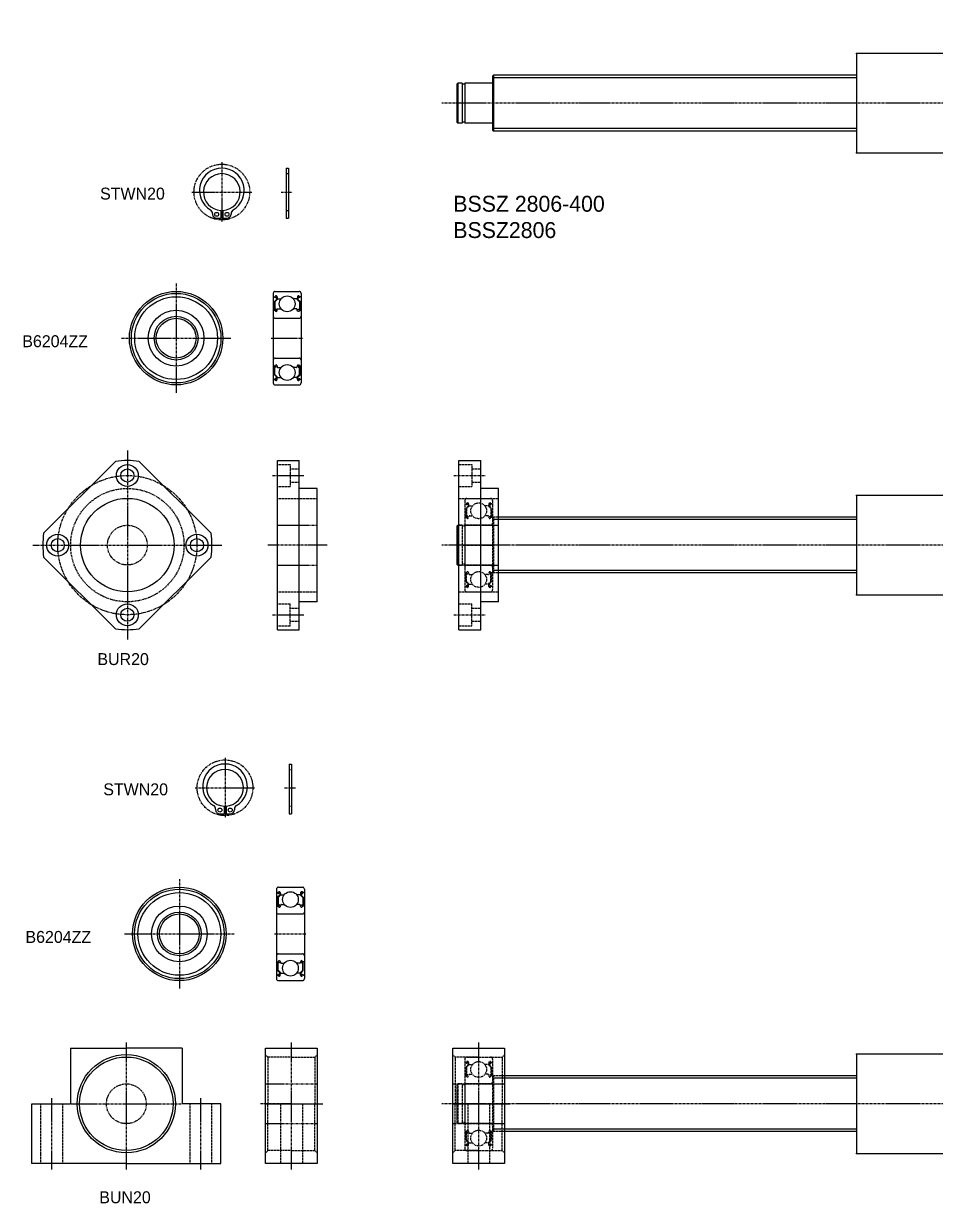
# Model space of a CAD drawing. Extents: x -198 to 719, y -556 to 40.
# Drawn here: x -198 to 261, y -556 to 37 of the extents above; entities that cross this region are included whole.
import ezdxf

# ---------------------------------------------------------------- set-up
doc = ezdxf.new("R2010")
doc.units = 0
for name, pattern in [('CENTER', [2, 1.25, -0.25, 0.25, -0.25]), ('DASHED', [0.75, 0.5, -0.25]), ('PHANTOM', [2.5, 1.25, -0.25, 0.25, -0.25, 0.25, -0.25])]:
    doc.linetypes.add(name, pattern=pattern)
doc.layers.get('0').update_dxf_attribs({"linetype": 'CONTINUOUS'})
doc.layers.add('CENTER', color=1, linetype='CENTER')

# ---------------------------------------------------------------- blocks, each defined once
blk = doc.blocks.new('BUN20')
at = {"color": 7, "linetype": 'CONTINUOUS'}
for p, q in [((0, 28), (26, 28)), ((0, -30), (0, 28)), ((26, 28), (26, -30)), ((0, 0), (26, 0)), ((26, -30), (0, -30))]:
    blk.add_line(p, q, dxfattribs=at)
at = {"color": 3, "linetype": 'DASHED'}
for p, q in [((0, 24.675), (1.175, 23.5)), ((26, 24.675), (24.825, 23.5)), ((13, 23.5), (1.175, 23.5)), ((1.175, 23.5), (1.175, 0)), ((13, 23.5), (24.825, 23.5)), ((24.825, 23.5), (24.825, 0)), ((1.175, -23.5), (1.175, 0)), ((7.5, 0), (7.5, -30)), ((18.5, 0), (18.5, -30)), ((24.825, -23.5), (24.825, 0)), ((0, -24.675), (1.175, -23.5)), ((13, -23.5), (1.175, -23.5)), ((13, -23.5), (24.825, -23.5)), ((26, -24.675), (24.825, -23.5))]:
    blk.add_line(p, q, dxfattribs=at)
at = {"color": 3, "linetype": 'PHANTOM'}
for p, q in [((0, 10), (26, 10)), ((0, -10), (26, -10))]:
    blk.add_line(p, q, dxfattribs=at)
at = {"layer": 'CENTER', "color": 1, "linetype": 'CENTER'}
for p, q in [((13, -33), (13, 31)), ((13, 0), (-3, 0)), ((13, 0), (29, 0))]:
    blk.add_line(p, q, dxfattribs=at)
blk = doc.blocks.new('BUR20')
at = {"color": 7, "linetype": 'CONTINUOUS'}
for p, q in [((0, -42.5), (0, 42.5)), ((0, 42.5), (11, 42.5)), ((11, -42.5), (11, 42.5)), ((20, 28.5), (11, 28.5)), ((20, -28.5), (20, 28.5)), ((20, -28.5), (11, -28.5)), ((0, -42.5), (11, -42.5))]:
    blk.add_line(p, q, dxfattribs=at)
at = {"color": 3, "linetype": 'DASHED'}
for p, q in [((0, 40.5), (6.5, 40.5)), ((6.5, 40.5), (6.5, 29.5)), ((6.5, 38.3), (11, 38.3)), ((6.5, 31.7), (11, 31.7)), ((0, 29.5), (6.5, 29.5)), ((0, 23.5), (20, 23.5)), ((0, -23.5), (20, -23.5)), ((0, -29.5), (6.5, -29.5)), ((6.5, -40.5), (6.5, -29.5)), ((6.5, -31.7), (11, -31.7)), ((0, -40.5), (6.5, -40.5)), ((6.5, -38.3), (11, -38.3))]:
    blk.add_line(p, q, dxfattribs=at)
at = {"color": 3, "linetype": 'PHANTOM'}
for p, q in [((0, 10), (20, 10)), ((0, -10), (20, -10))]:
    blk.add_line(p, q, dxfattribs=at)
at = {"layer": 'CENTER', "color": 1, "linetype": 'CENTER'}
for p, q in [((-2.5, 35), (13.5, 35)), ((25, 0), (-5, 0)), ((-2.5, -35), (13.5, -35))]:
    blk.add_line(p, q, dxfattribs=at)
blk = doc.blocks.new('BSSZ2806')
at = {"color": 7, "linetype": 'CONTINUOUS'}
for p, q in [((0, 40), (-12, 40)), ((-12, 40), (-12, -40)), ((0, -40), (0, 40)), ((0, 31.22), (-12, 31.22)), ((-65, 25), (-65, -25)), ((-12, 25), (-65, 25)), ((-247.9, 13.5), (-247.4, 14)), ((-247.9, 13.5), (-247.9, -13.5)), ((-65, 14), (-247.4, 14)), ((-247.4, 14), (-247.4, -14)), ((0, 14), (34.1, 14)), ((34.1, 14), (34.1, -14)), ((34.1, 13.5), (34.1, -13.5)), ((-265.4, 10), (-265.9, 9.5)), ((-265.9, 9.5), (-265.9, -9.5)), ((-265.9, 7), (-265.9, -7)), ((-265.4, 10), (-265.4, -10)), ((-263.25, 10), (-265.4, 10)), ((-263.25, 10), (-263.25, -10)), ((-261.9, 9.5), (-263.25, 9.5)), ((-261.9, 10), (-261.9, -10)), ((-248.2, 10), (-261.9, 10)), ((106.6, 10), (34.4, 10)), ((105.6, 10), (80.26, 10)), ((91.1, 10), (91.1, -10)), ((106.6, 10), (106.6, -10)), ((107.1, 9.5), (106.6, 10)), ((107.1, 9.5), (107.1, -9.5)), ((133.6, 7.5), (107.1, 7.5)), ((133.6, 7.5), (133.6, -7.5)), ((134.1, 7), (133.6, 7.5)), ((134.1, 7), (134.1, -7)), ((-265.9, -9.5), (-265.4, -10)), ((-263.25, -10), (-265.4, -10)), ((-261.9, -9.5), (-263.25, -9.5)), ((-248.2, -10), (-261.9, -10)), ((106.6, -10), (34.4, -10)), ((105.6, -10), (80.26, -10)), ((107.1, -9.5), (106.6, -10)), ((133.6, -7.5), (107.1, -7.5)), ((134.1, -7), (133.6, -7.5)), ((-247.9, -13.5), (-247.4, -14)), ((-65, -14), (-247.4, -14)), ((0, -14), (34.1, -14)), ((-65, -25), (-12, -25)), ((-12, -31.22), (0, -31.22)), ((-12, -40), (0, -40))]:
    blk.add_line(p, q, dxfattribs=at)
at = {"color": 3, "linetype": 'DASHED'}
for p, q in [((-12, 31.45), (0, 31.45)), ((-12, 24.85), (0, 24.85)), ((-8.5, -39.62), (-8.5, -16.06)), ((-3.5, -16.06), (-3.5, -39.62)), ((-9, -34), (-8.5, -33)), ((-9, -39.87), (-9, -34)), ((-3, -34), (-9, -34)), ((-8.5, -33), (-3.5, -33)), ((-3.5, -33), (-3, -34)), ((-3, -34), (-3, -39.89)), ((-8.5, -39.62), (-8.86, -39.9)), ((-3.5, -39.62), (-8.5, -39.62)), ((-3.14, -39.9), (-3.5, -39.62))]:
    blk.add_line(p, q, dxfattribs=at)
at = {"color": 3, "linetype": 'CONTINUOUS'}
for p, q in [((-65, 12.8), (-247.9, 12.8)), ((0, 12.8), (34.1, 12.8)), ((91.1, 9.5), (90.23, 10)), ((107.1, 9.5), (91.1, 9.5)), ((91.1, -9.5), (90.23, -10)), ((107.1, -9.5), (91.1, -9.5)), ((-65, -12.8), (-247.9, -12.8)), ((0, -12.8), (34.1, -12.8))]:
    blk.add_line(p, q, dxfattribs=at)
at = {"color": 3, "linetype": 'PHANTOM'}
for p, q in [((54.1, 12.5), (34.1, 12.5)), ((54.1, 12.5), (54.1, -12.5)), ((54.1, -12.5), (34.1, -12.5))]:
    blk.add_line(p, q, dxfattribs=at)
at = {"color": 7, "linetype": 'CONTINUOUS'}
for centre, start, end in [((-248.2, 10.3), 270, 0), ((34.4, 10.3), 180, 270), ((-248.2, -10.3), 0, 90), ((34.4, -10.3), 90, 180)]:
    blk.add_arc(centre, 0.3, start, end, dxfattribs=at)
at = {"color": 0, "linetype": 'BYBLOCK'}
for p in [(-65, 25), (-65, -25)]:
    blk.add_point(p, dxfattribs=at)
at = {"layer": 'CENTER', "color": 1, "linetype": 'CENTER'}
for p, q in [((3, 28.15), (-15, 28.15)), ((137.1, 0), (-273.4, 0)), ((-6, -43), (-6, -10.77))]:
    blk.add_line(p, q, dxfattribs=at)
blk = doc.blocks.new('B6204ZZ')
at = {"color": 3, "linetype": 'DASHED'}
for p, q in [((0, 22.5), (0, -22.5)), ((0.2, 20.8), (0.78, 20.8)), ((1.63, 19.5), (0.53, 18.4)), ((0.53, 18.4), (0.53, 14.6)), ((0.78, 20.8), (1, 21.06)), ((1.05, 20.18), (0.82, 20.38)), ((1.93, 19.38), (0.83, 18.28)), ((0.83, 18.28), (0.83, 14.6)), ((1, 23.5), (13, 23.5)), ((1.01, 20.61), (1.23, 20.86)), ((1.24, 20.41), (1.01, 20.61)), ((1.05, 20.18), (1.24, 20.41)), ((1.58, 20.74), (1.63, 19.5)), ((1.88, 20.78), (1.96, 19.88)), ((1.93, 20.23), (1.93, 19.38)), ((2.16, 19.7), (3.88, 19.7)), ((11.84, 19.7), (10.12, 19.7)), ((12.12, 20.78), (12.04, 19.88)), ((12.07, 20.23), (12.07, 19.38)), ((12.07, 19.38), (13.17, 18.28)), ((12.42, 20.74), (12.37, 19.5)), ((12.37, 19.5), (13.47, 18.4)), ((12.76, 20.41), (12.99, 20.61)), ((12.95, 20.18), (12.76, 20.41)), ((12.99, 20.61), (12.77, 20.86)), ((12.95, 20.18), (13.18, 20.38)), ((13.22, 20.8), (13, 21.06)), ((13.17, 18.28), (13.17, 14.6)), ((13.8, 20.8), (13.22, 20.8)), ((13.47, 18.4), (13.47, 14.6)), ((14, 22.5), (14, -22.5)), ((0.2, 14), (0.7, 14)), ((0.7, 14), (1.07, 13.63)), ((1.45, 14.6), (0.83, 14.6)), ((0.83, 14.3), (1.45, 14.3)), ((1.45, 14.3), (1.45, 14.6)), ((1.78, 13.65), (2.15, 14.67)), ((2.34, 14.8), (3.88, 14.8)), ((11.66, 14.8), (10.12, 14.8)), ((12.22, 13.65), (11.85, 14.67)), ((12.55, 14.6), (13.17, 14.6)), ((12.55, 14.3), (12.55, 14.6)), ((13.17, 14.3), (12.55, 14.3)), ((13.3, 14), (12.93, 13.63)), ((13.8, 14), (13.3, 14)), ((1, 10), (13, 10)), ((1, -10), (13, -10)), ((0.2, -14), (0.7, -14)), ((0.53, -18.4), (0.53, -14.6)), ((0.7, -14), (1.07, -13.63)), ((0.83, -14.3), (1.45, -14.3)), ((0.83, -18.28), (0.83, -14.6)), ((1.45, -14.6), (0.83, -14.6)), ((1.45, -14.3), (1.45, -14.6)), ((1.78, -13.65), (2.15, -14.67)), ((2.34, -14.8), (3.88, -14.8)), ((11.66, -14.8), (10.12, -14.8)), ((12.22, -13.65), (11.85, -14.67)), ((12.55, -14.3), (12.55, -14.6)), ((13.17, -14.3), (12.55, -14.3)), ((12.55, -14.6), (13.17, -14.6)), ((13.3, -14), (12.93, -13.63)), ((13.17, -18.28), (13.17, -14.6)), ((13.8, -14), (13.3, -14)), ((13.47, -18.4), (13.47, -14.6)), ((0.2, -20.8), (0.78, -20.8)), ((1.63, -19.5), (0.53, -18.4)), ((0.78, -20.8), (1, -21.06)), ((1.05, -20.18), (0.82, -20.38)), ((1.93, -19.38), (0.83, -18.28)), ((1, -23.5), (13, -23.5)), ((1.24, -20.41), (1.01, -20.61)), ((1.01, -20.61), (1.23, -20.86)), ((1.05, -20.18), (1.24, -20.41)), ((1.58, -20.74), (1.63, -19.5)), ((1.88, -20.78), (1.96, -19.88)), ((1.93, -20.23), (1.93, -19.38)), ((2.16, -19.7), (3.88, -19.7)), ((4.3, -23.5), (4.3, -23.5)), ((7, -23.5), (7, -23.5)), ((11.84, -19.7), (10.12, -19.7)), ((12.12, -20.78), (12.04, -19.88)), ((12.07, -19.38), (13.17, -18.28)), ((12.07, -20.23), (12.07, -19.38)), ((12.37, -19.5), (13.47, -18.4)), ((12.42, -20.74), (12.37, -19.5)), ((12.95, -20.18), (12.76, -20.41)), ((12.76, -20.41), (12.99, -20.61)), ((12.99, -20.61), (12.77, -20.86)), ((12.95, -20.18), (13.18, -20.38)), ((13.22, -20.8), (13, -21.06)), ((13.8, -20.8), (13.22, -20.8))]:
    blk.add_line(p, q, dxfattribs=at)
for centre in [(7, 17.25), (7, -17.25)]:
    blk.add_circle(centre, 3.97, dxfattribs=at)
for centre, radius, start, end in [((1, 22.5), 1, 90, 180), ((0.2, 21), 0.2, 180, 270), ((1.01, 20.61), 0.3, 139.90979, 229.99628), ((1.38, 20.74), 0.5, 4.98705, 139.90979), ((1.38, 20.74), 0.2, 2.37537, 139.99223), ((2.16, 19.9), 0.2, 184.98705, 270), ((11.84, 19.9), 0.2, 270, 355.01295), ((12.62, 20.74), 0.5, 40.09021, 175.01295), ((12.62, 20.74), 0.2, 40.00777, 177.62463), ((13, 22.5), 1, 0, 90), ((12.99, 20.61), 0.3, 310.00372, 40.09021), ((13.8, 21), 0.2, 270, 0), ((0.2, 13.8), 0.2, 90, 180), ((0.83, 14.6), 0.3, 180, 270), ((1.5, 14.05), 0.6, 225, 272.80484), ((1.5, 13.75), 0.3, 265.5374, 340.02987), ((2.34, 14.6), 0.2, 90, 160.02987), ((11.66, 14.6), 0.2, 19.97013, 90), ((12.5, 13.75), 0.3, 199.97013, 274.4626), ((12.5, 14.05), 0.6, 267.19516, 315), ((13.17, 14.6), 0.3, 270, 0), ((13.8, 13.8), 0.2, 0, 90), ((1, 11), 1, 180, 270), ((13, 11), 1, 270, 0), ((1, -11), 1, 90, 180), ((13, -11), 1, 0, 90), ((0.2, -13.8), 0.2, 180, 270), ((0.83, -14.6), 0.3, 90, 180), ((1.5, -14.05), 0.6, 87.19516, 135), ((1.5, -13.75), 0.3, 19.97013, 94.4626), ((2.34, -14.6), 0.2, 199.97013, 270), ((11.66, -14.6), 0.2, 270, 340.02987), ((12.5, -13.75), 0.3, 85.5374, 160.02987), ((12.5, -14.05), 0.6, 45, 92.80484), ((13.17, -14.6), 0.3, 0, 90), ((13.8, -13.8), 0.2, 270, 0), ((0.2, -21), 0.2, 90, 180), ((1, -22.5), 1, 180, 270), ((1.01, -20.61), 0.3, 130.00372, 220.09021), ((1.38, -20.74), 0.5, 220.09021, 355.01295), ((1.38, -20.74), 0.2, 220.00777, 357.62463), ((2.16, -19.9), 0.2, 90, 175.01295), ((11.84, -19.9), 0.2, 4.98705, 90), ((12.62, -20.74), 0.5, 184.98705, 319.90979), ((12.62, -20.74), 0.2, 182.37537, 319.99223), ((13, -22.5), 1, 270, 0), ((12.99, -20.61), 0.3, 319.90979, 49.99628), ((13.8, -21), 0.2, 0, 90)]:
    blk.add_arc(centre, radius, start, end, dxfattribs=at)
at = {"layer": 'CENTER', "color": 1, "linetype": 'CENTER'}
blk.add_line((-1, 0), (15, 0), dxfattribs=at)
blk = doc.blocks.new('BSSZ2806-3')
at = {"color": 7, "linetype": 'CONTINUOUS'}
for p, q in [((-12, 25), (-65, 25)), ((-65, 25), (-65, -25)), ((-12, 25), (-12, -25)), ((0, 25), (-12, 25)), ((0, -25), (0, 25)), ((-65, 14), (-244.9, 14)), ((0, 14), (34.1, 14)), ((34.1, 14), (34.1, -14)), ((34.1, 13.5), (34.1, -13.5)), ((44.1, 12.5), (34.1, 12.5)), ((-265.4, 10), (-265.9, 9.5)), ((-265.9, 9.5), (-265.9, -9.5)), ((-265.9, 7), (-265.9, -7)), ((-265.4, 10), (-265.4, -10)), ((-265.4, 10), (-264.9, 10)), ((106.6, 10), (106.1, 10)), ((106.6, 10), (106.6, -10)), ((107.1, 9.5), (106.6, 10)), ((107.1, 9.5), (107.1, -9.5)), ((133.6, 7.5), (107.1, 7.5)), ((133.6, 7.5), (133.6, -7.5)), ((134.1, 7), (133.6, 7.5)), ((134.1, 7), (134.1, -7)), ((-265.9, -9.5), (-265.4, -10)), ((-265.4, -10), (-264.9, -10)), ((106.6, -10), (106.1, -10)), ((107.1, -9.5), (106.6, -10)), ((133.6, -7.5), (107.1, -7.5)), ((134.1, -7), (133.6, -7.5)), ((-65, -14), (-244.9, -14)), ((0, -14), (34.1, -14)), ((44.1, -12.5), (34.1, -12.5)), ((-65, -25), (-12, -25)), ((0, -25), (-12, -25))]:
    blk.add_line(p, q, dxfattribs=at)
at = {"color": 3, "linetype": 'DASHED'}
for p, q in [((-12, 19.55), (0, 19.55)), ((-247.9, 13.5), (-247.4, 14)), ((-247.9, 13.5), (-247.9, -13.5)), ((-247.4, 14), (-247.4, -14)), ((-244.9, 14), (-247.4, 14)), ((-12, 12.95), (0, 12.95)), ((54.1, 12.5), (44.1, 12.5)), ((54.1, 12.5), (54.1, -12.5)), ((-263.25, 10), (-264.9, 10)), ((-263.25, 10), (-263.25, -10)), ((-261.9, 9.5), (-263.25, 9.5)), ((-261.9, 10), (-261.9, -10)), ((-248.2, 10), (-261.9, 10)), ((54.1, 10), (34.4, 10)), ((106.1, 10), (54.1, 10)), ((105.6, 10), (80.26, 10)), ((91.1, 9.5), (90.23, 10)), ((91.1, 10), (91.1, -10)), ((107.1, 9.5), (91.1, 9.5)), ((-263.25, -10), (-264.9, -10)), ((-261.9, -9.5), (-263.25, -9.5)), ((-248.2, -10), (-261.9, -10)), ((54.1, -10), (34.4, -10)), ((106.1, -10), (54.1, -10)), ((105.6, -10), (80.26, -10)), ((91.1, -9.5), (90.23, -10)), ((107.1, -9.5), (91.1, -9.5)), ((-247.9, -13.5), (-247.4, -14)), ((-244.9, -14), (-247.4, -14)), ((-12, -12.95), (0, -12.95)), ((54.1, -12.5), (44.1, -12.5)), ((-12, -19.55), (0, -19.55))]:
    blk.add_line(p, q, dxfattribs=at)
at = {"color": 3, "linetype": 'CONTINUOUS'}
for p, q in [((-65, 12.8), (-247.9, 12.8)), ((0, 12.8), (34.1, 12.8)), ((-65, -12.8), (-247.9, -12.8)), ((0, -12.8), (34.1, -12.8))]:
    blk.add_line(p, q, dxfattribs=at)
blk.add_circle((-6, 0), 3, dxfattribs=at)
at = {"color": 7, "linetype": 'CONTINUOUS'}
blk.add_circle((-6, 0), 2.5, dxfattribs=at)
at = {"color": 3, "linetype": 'DASHED'}
for centre, start, end in [((-248.2, 10.3), 270, 0), ((-248.2, -10.3), 0, 90)]:
    blk.add_arc(centre, 0.3, start, end, dxfattribs=at)
at = {"color": 7, "linetype": 'CONTINUOUS'}
for centre, start, end in [((34.4, 10.3), 180, 270), ((34.4, -10.3), 90, 180)]:
    blk.add_arc(centre, 0.3, start, end, dxfattribs=at)
at = {"color": 0, "linetype": 'BYBLOCK'}
for p in [(-65, 25), (-65, -25)]:
    blk.add_point(p, dxfattribs=at)
at = {"layer": 'CENTER', "color": 1, "linetype": 'CENTER'}
for p, q in [((3, 16.25), (-15, 16.25)), ((-6, 6.68), (-6, -6.68)), ((137.1, 0), (-273.4, 0)), ((3, -16.25), (-15, -16.25))]:
    blk.add_line(p, q, dxfattribs=at)
blk = doc.blocks.new('BSSZ2806-2')
at = {"color": 7, "linetype": 'CONTINUOUS'}
for p, q in [((-12, 25), (-65, 25)), ((-65, 25), (-65, -25)), ((-12, 25), (-12, -25)), ((0, 25), (-12, 25)), ((0, -25), (0, 25)), ((-65, 14), (-241.9, 14)), ((0, 14), (34.1, 14)), ((34.1, 14), (34.1, -14)), ((34.1, 13.5), (34.1, -13.5)), ((44.1, 12.5), (34.1, 12.5)), ((106.6, 10), (106.1, 10)), ((106.6, 10), (106.6, -10)), ((107.1, 9.5), (106.6, 10)), ((107.1, 9.5), (107.1, -9.5)), ((133.6, 7.5), (107.1, 7.5)), ((133.6, 7.5), (133.6, -7.5)), ((134.1, 7), (133.6, 7.5)), ((134.1, 7), (134.1, -7)), ((106.6, -10), (106.1, -10)), ((107.1, -9.5), (106.6, -10)), ((133.6, -7.5), (107.1, -7.5)), ((134.1, -7), (133.6, -7.5)), ((-65, -14), (-241.9, -14)), ((0, -14), (34.1, -14)), ((44.1, -12.5), (34.1, -12.5)), ((-65, -25), (-12, -25)), ((0, -25), (-12, -25))]:
    blk.add_line(p, q, dxfattribs=at)
at = {"color": 3, "linetype": 'DASHED'}
for p, q in [((-12, 19.55), (0, 19.55)), ((-247.9, 13.5), (-247.4, 14)), ((-247.9, 13.5), (-247.9, -13.5)), ((-247.4, 14), (-247.4, -14)), ((-241.9, 14), (-247.4, 14)), ((-12, 12.95), (0, 12.95)), ((54.1, 12.5), (44.1, 12.5)), ((54.1, 12.5), (54.1, -12.5)), ((-265.4, 10), (-265.9, 9.5)), ((-265.9, 9.5), (-265.9, -9.5)), ((-265.9, 7), (-265.9, -7)), ((-265.4, 10), (-265.4, -10)), ((-263.25, 10), (-265.4, 10)), ((-263.25, 10), (-263.25, -10)), ((-261.9, 9.5), (-263.25, 9.5)), ((-261.9, 10), (-261.9, -10)), ((-248.2, 10), (-261.9, 10)), ((54.1, 10), (34.4, 10)), ((106.1, 10), (54.1, 10)), ((105.6, 10), (80.26, 10)), ((91.1, 9.5), (90.23, 10)), ((91.1, 10), (91.1, -10)), ((107.1, 9.5), (91.1, 9.5)), ((-265.9, -9.5), (-265.4, -10)), ((-263.25, -10), (-265.4, -10)), ((-261.9, -9.5), (-263.25, -9.5)), ((-248.2, -10), (-261.9, -10)), ((54.1, -10), (34.4, -10)), ((106.1, -10), (54.1, -10)), ((105.6, -10), (80.26, -10)), ((91.1, -9.5), (90.23, -10)), ((107.1, -9.5), (91.1, -9.5)), ((-247.9, -13.5), (-247.4, -14)), ((-241.9, -14), (-247.4, -14)), ((-12, -12.95), (0, -12.95)), ((54.1, -12.5), (44.1, -12.5)), ((-12, -19.55), (0, -19.55))]:
    blk.add_line(p, q, dxfattribs=at)
at = {"color": 3, "linetype": 'CONTINUOUS'}
for p, q in [((-65, 12.8), (-247.9, 12.8)), ((0, 12.8), (34.1, 12.8)), ((-65, -12.8), (-247.9, -12.8)), ((0, -12.8), (34.1, -12.8))]:
    blk.add_line(p, q, dxfattribs=at)
blk.add_circle((-6, 0), 3, dxfattribs=at)
at = {"color": 7, "linetype": 'CONTINUOUS'}
blk.add_circle((-6, 0), 2.5, dxfattribs=at)
at = {"color": 3, "linetype": 'DASHED'}
for centre, start, end in [((-248.2, 10.3), 270, 0), ((-248.2, -10.3), 0, 90)]:
    blk.add_arc(centre, 0.3, start, end, dxfattribs=at)
at = {"color": 7, "linetype": 'CONTINUOUS'}
for centre, start, end in [((34.4, 10.3), 180, 270), ((34.4, -10.3), 90, 180)]:
    blk.add_arc(centre, 0.3, start, end, dxfattribs=at)
at = {"color": 0, "linetype": 'BYBLOCK'}
for p in [(-65, 25), (-65, -25)]:
    blk.add_point(p, dxfattribs=at)
at = {"layer": 'CENTER', "color": 1, "linetype": 'CENTER'}
for p, q in [((3, 16.25), (-15, 16.25)), ((-6, 6.68), (-6, -6.68)), ((137.1, 0), (-273.4, 0)), ((3, -16.25), (-15, -16.25))]:
    blk.add_line(p, q, dxfattribs=at)

msp = doc.modelspace()

# ---------------------------------------------------------------- linework, layer by layer
at = {"color": 7, "linetype": 'CONTINUOUS'}
for p, q in [((-65.86, -36.14), (-65.86, -61.24)), ((-65.86, -36.14), (-64.66, -36.14)), ((-64.66, -36.14), (-64.66, -61.24)), ((-102.83, -58.88), (-102.83, -59.14)), ((-98.63, -57.33), (-98.63, -61.24)), ((-97.63, -57.33), (-97.63, -61.24)), ((-97.63, -58.31), (-97.63, -58.31)), ((-97.63, -59.29), (-97.63, -59.29)), ((-93.43, -58.88), (-93.43, -59.14)), ((-100.73, -61.24), (-98.63, -61.24)), ((-97.63, -61.24), (-95.53, -61.24)), ((-65.86, -61.24), (-64.66, -61.24)), ((-151.64, -183.49), (-187.7, -219.55)), ((-139.62, -183.49), (-103.56, -219.55)), ((-187.7, -231.57), (-151.64, -267.64)), ((-103.56, -231.57), (-139.62, -267.64)), ((-64.25, -335.58), (-64.25, -360.68)), ((-64.25, -335.58), (-63.05, -335.58)), ((-63.05, -335.58), (-63.05, -360.68)), ((-101.23, -358.32), (-101.23, -358.58)), ((-99.13, -360.68), (-97.03, -360.68)), ((-97.03, -356.77), (-97.03, -360.68)), ((-96.03, -356.77), (-96.03, -360.68)), ((-96.03, -357.75), (-96.03, -357.75)), ((-96.03, -358.73), (-96.03, -358.73)), ((-96.03, -360.68), (-93.93, -360.68)), ((-91.83, -358.32), (-91.83, -358.58)), ((-64.25, -360.68), (-63.05, -360.68)), ((-174.13, -478.36), (-146.13, -478.36)), ((-174.13, -478.36), (-174.13, -506.36)), ((-118.13, -478.36), (-146.13, -478.36)), ((-118.13, -478.36), (-118.13, -506.36)), ((-193.63, -536.36), (-193.63, -506.36)), ((-98.63, -536.36), (-98.63, -506.36)), ((-146.13, -536.36), (-193.63, -536.36)), ((-146.13, -536.36), (-98.63, -536.36))]:
    msp.add_line(p, q, dxfattribs=at)
at = {"color": 3, "linetype": 'DASHED'}
for p, q in [((-65.86, -38.84), (-64.66, -38.84)), ((-65.86, -57.34), (-64.66, -57.34)), ((-64.25, -338.28), (-63.05, -338.28)), ((-64.25, -356.78), (-63.05, -356.78)), ((-189.13, -536.36), (-189.13, -506.36)), ((-178.13, -536.36), (-178.13, -506.36)), ((-114.13, -536.36), (-114.13, -506.36)), ((-103.13, -536.36), (-103.13, -506.36))]:
    msp.add_line(p, q, dxfattribs=at)
for p, q in [((-72.26, -99.03), (-72.26, -144.03)), ((-72.06, -100.73), (-71.48, -100.73)), ((-71.48, -100.73), (-71.26, -100.47)), ((-71.26, -98.03), (-59.26, -98.03)), ((-71.25, -100.92), (-71.03, -100.67)), ((-70.68, -100.79), (-70.63, -102.02)), ((-70.38, -100.75), (-70.3, -101.65)), ((-60.14, -100.75), (-60.22, -101.65)), ((-59.84, -100.79), (-59.89, -102.02)), ((-59.27, -100.92), (-59.48, -100.67)), ((-59.04, -100.73), (-59.26, -100.47)), ((-58.46, -100.73), (-59.04, -100.73)), ((-58.26, -99.03), (-58.26, -144.03)), ((-70.63, -102.02), (-71.73, -103.12)), ((-71.73, -103.12), (-71.73, -106.93)), ((-71.21, -101.34), (-71.44, -101.15)), ((-70.33, -102.15), (-71.43, -103.25)), ((-71.43, -103.25), (-71.43, -106.93)), ((-71.02, -101.11), (-71.25, -100.92)), ((-71.21, -101.34), (-71.02, -101.11)), ((-70.33, -101.3), (-70.33, -102.15)), ((-70.1, -101.83), (-68.38, -101.83)), ((-69.92, -106.73), (-68.38, -106.73)), ((-60.42, -101.83), (-62.14, -101.83)), ((-60.6, -106.73), (-62.14, -106.73)), ((-60.19, -101.3), (-60.19, -102.15)), ((-60.19, -102.15), (-59.09, -103.25)), ((-59.89, -102.02), (-58.79, -103.12)), ((-59.5, -101.11), (-59.27, -100.92)), ((-59.3, -101.34), (-59.5, -101.11)), ((-59.3, -101.34), (-59.08, -101.15)), ((-59.09, -103.25), (-59.09, -106.93)), ((-58.79, -103.12), (-58.79, -106.93)), ((-72.06, -107.53), (-71.56, -107.53)), ((-71.56, -107.53), (-71.18, -107.9)), ((-70.81, -106.93), (-71.43, -106.93)), ((-71.43, -107.23), (-70.81, -107.23)), ((-71.26, -111.53), (-59.26, -111.53)), ((-70.81, -107.23), (-70.81, -106.93)), ((-70.48, -107.88), (-70.11, -106.86)), ((-60.04, -107.88), (-60.41, -106.86)), ((-59.71, -107.23), (-59.71, -106.93)), ((-59.71, -106.93), (-59.09, -106.93)), ((-59.09, -107.23), (-59.71, -107.23)), ((-58.96, -107.53), (-59.33, -107.9)), ((-58.46, -107.53), (-58.96, -107.53)), ((-72.06, -135.53), (-71.56, -135.53)), ((-71.73, -139.93), (-71.73, -136.13)), ((-71.56, -135.53), (-71.18, -135.15)), ((-71.43, -135.83), (-70.81, -135.83)), ((-71.43, -139.81), (-71.43, -136.13)), ((-70.81, -136.13), (-71.43, -136.13)), ((-71.26, -131.53), (-59.26, -131.53)), ((-70.81, -135.83), (-70.81, -136.13)), ((-70.48, -135.18), (-70.11, -136.2)), ((-69.92, -136.33), (-68.38, -136.33)), ((-60.6, -136.33), (-62.14, -136.33)), ((-60.04, -135.18), (-60.41, -136.2)), ((-59.09, -135.83), (-59.71, -135.83)), ((-59.71, -135.83), (-59.71, -136.13)), ((-59.71, -136.13), (-59.09, -136.13)), ((-58.96, -135.53), (-59.33, -135.15)), ((-59.09, -139.81), (-59.09, -136.13)), ((-58.46, -135.53), (-58.96, -135.53)), ((-58.79, -139.93), (-58.79, -136.13)), ((-70.63, -141.03), (-71.73, -139.93)), ((-71.21, -141.71), (-71.44, -141.91)), ((-70.33, -140.91), (-71.43, -139.81)), ((-71.02, -141.94), (-71.25, -142.14)), ((-71.25, -142.14), (-71.03, -142.39)), ((-71.21, -141.71), (-71.02, -141.94)), ((-70.68, -142.27), (-70.63, -141.03)), ((-70.38, -142.31), (-70.3, -141.41)), ((-70.33, -141.76), (-70.33, -140.91)), ((-70.1, -141.23), (-68.38, -141.23)), ((-60.42, -141.23), (-62.14, -141.23)), ((-60.14, -142.31), (-60.22, -141.41)), ((-60.19, -140.91), (-59.09, -139.81)), ((-60.19, -141.76), (-60.19, -140.91)), ((-59.89, -141.03), (-58.79, -139.93)), ((-59.84, -142.27), (-59.89, -141.03)), ((-59.3, -141.71), (-59.5, -141.94)), ((-59.5, -141.94), (-59.27, -142.14)), ((-59.27, -142.14), (-59.48, -142.39)), ((-59.3, -141.71), (-59.08, -141.91)), ((-72.06, -142.33), (-71.48, -142.33)), ((-71.48, -142.33), (-71.26, -142.59)), ((-71.26, -145.03), (-59.26, -145.03)), ((-67.96, -145.03), (-67.96, -145.03)), ((-65.26, -145.03), (-65.26, -145.03)), ((-59.04, -142.33), (-59.26, -142.59)), ((-58.46, -142.33), (-59.04, -142.33)), ((-70.65, -398.47), (-70.65, -443.47)), ((-70.45, -400.17), (-69.87, -400.17)), ((-69.02, -401.47), (-70.12, -402.57)), ((-70.12, -402.57), (-70.12, -406.37)), ((-69.87, -400.17), (-69.65, -399.91)), ((-69.61, -400.79), (-69.84, -400.59)), ((-68.72, -401.59), (-69.82, -402.69)), ((-69.82, -402.69), (-69.82, -406.37)), ((-69.65, -397.47), (-57.65, -397.47)), ((-69.64, -400.36), (-69.43, -400.11)), ((-69.41, -400.56), (-69.64, -400.36)), ((-69.61, -400.79), (-69.41, -400.56)), ((-69.07, -400.23), (-69.02, -401.47)), ((-68.77, -400.19), (-68.69, -401.09)), ((-68.72, -400.74), (-68.72, -401.59)), ((-68.49, -401.27), (-66.78, -401.27)), ((-58.81, -401.27), (-60.53, -401.27)), ((-58.53, -400.19), (-58.61, -401.09)), ((-58.58, -400.74), (-58.58, -401.59)), ((-58.58, -401.59), (-57.48, -402.69)), ((-58.23, -400.23), (-58.28, -401.47)), ((-58.28, -401.47), (-57.18, -402.57)), ((-57.89, -400.56), (-57.66, -400.36)), ((-57.7, -400.79), (-57.89, -400.56)), ((-57.66, -400.36), (-57.88, -400.11)), ((-57.7, -400.79), (-57.47, -400.59)), ((-57.43, -400.17), (-57.65, -399.91)), ((-57.48, -402.69), (-57.48, -406.37)), ((-56.85, -400.17), (-57.43, -400.17)), ((-57.18, -402.57), (-57.18, -406.37)), ((-56.65, -398.47), (-56.65, -443.47)), ((-70.45, -406.97), (-69.95, -406.97)), ((-69.95, -406.97), (-69.58, -407.34)), ((-69.2, -406.37), (-69.82, -406.37)), ((-69.82, -406.67), (-69.2, -406.67)), ((-69.2, -406.67), (-69.2, -406.37)), ((-68.87, -407.32), (-68.5, -406.3)), ((-68.31, -406.17), (-66.78, -406.17)), ((-58.99, -406.17), (-60.53, -406.17)), ((-58.44, -407.32), (-58.81, -406.3)), ((-58.1, -406.37), (-57.48, -406.37)), ((-58.1, -406.67), (-58.1, -406.37)), ((-57.48, -406.67), (-58.1, -406.67)), ((-57.35, -406.97), (-57.73, -407.34)), ((-56.85, -406.97), (-57.35, -406.97)), ((-69.65, -410.97), (-57.65, -410.97)), ((-69.65, -430.97), (-57.65, -430.97)), ((-70.45, -434.97), (-69.95, -434.97)), ((-70.12, -439.37), (-70.12, -435.57)), ((-69.95, -434.97), (-69.58, -434.6)), ((-69.82, -435.27), (-69.2, -435.27)), ((-69.2, -435.57), (-69.82, -435.57)), ((-69.82, -439.25), (-69.82, -435.57)), ((-69.2, -435.27), (-69.2, -435.57)), ((-68.87, -434.62), (-68.5, -435.64)), ((-68.31, -435.77), (-66.78, -435.77)), ((-58.99, -435.77), (-60.53, -435.77)), ((-58.44, -434.62), (-58.81, -435.64)), ((-58.1, -435.27), (-58.1, -435.57)), ((-57.48, -435.27), (-58.1, -435.27)), ((-58.1, -435.57), (-57.48, -435.57)), ((-57.35, -434.97), (-57.73, -434.6)), ((-57.48, -439.25), (-57.48, -435.57)), ((-56.85, -434.97), (-57.35, -434.97)), ((-57.18, -439.37), (-57.18, -435.57)), ((-70.45, -441.77), (-69.87, -441.77)), ((-69.02, -440.47), (-70.12, -439.37)), ((-69.87, -441.77), (-69.65, -442.03)), ((-69.61, -441.15), (-69.84, -441.35)), ((-68.72, -440.35), (-69.82, -439.25)), ((-69.65, -444.47), (-57.65, -444.47)), ((-69.41, -441.38), (-69.64, -441.58)), ((-69.64, -441.58), (-69.43, -441.83)), ((-69.61, -441.15), (-69.41, -441.38)), ((-69.07, -441.71), (-69.02, -440.47)), ((-68.77, -441.75), (-68.69, -440.85)), ((-68.72, -441.2), (-68.72, -440.35)), ((-68.49, -440.67), (-66.78, -440.67)), ((-66.35, -444.47), (-66.35, -444.47)), ((-63.65, -444.47), (-63.65, -444.47)), ((-58.81, -440.67), (-60.53, -440.67)), ((-58.53, -441.75), (-58.61, -440.85)), ((-58.58, -440.35), (-57.48, -439.25)), ((-58.58, -441.2), (-58.58, -440.35)), ((-58.28, -440.47), (-57.18, -439.37)), ((-58.23, -441.71), (-58.28, -440.47)), ((-57.7, -441.15), (-57.89, -441.38)), ((-57.89, -441.38), (-57.66, -441.58)), ((-57.66, -441.58), (-57.88, -441.83)), ((-57.7, -441.15), (-57.47, -441.35)), ((-57.43, -441.77), (-57.65, -442.03)), ((-56.85, -441.77), (-57.43, -441.77))]:
    msp.add_line(p, q)
at = {"color": 7, "linetype": 'CONTINUOUS'}
for points in [[(-193.63, -506.36), (-174.13, -506.36)], [(-98.63, -506.36), (-118.13, -506.36)]]:
    msp.add_lwpolyline(points, dxfattribs=at)
at = {"color": 3, "linetype": 'PHANTOM'}
for centre, radius in [((-98.13, -48.09), 14), ((-145.63, -225.56), 10), ((-96.53, -347.53), 14), ((-146.13, -506.36), 10)]:
    msp.add_circle(centre, radius, dxfattribs=at)
at = {"color": 7, "linetype": 'CONTINUOUS'}
for centre, radius in [((-100.73, -59.29), 1), ((-95.53, -59.29), 1), ((-121.1, -121.53), 23.5), ((-121.1, -121.53), 22.5), ((-121.1, -121.53), 20.8), ((-121.1, -121.53), 14), ((-121.1, -121.53), 11), ((-121.1, -121.53), 10), ((-145.63, -190.56), 5.5), ((-145.63, -190.56), 3.3), ((-145.63, -225.56), 23.5), ((-180.63, -225.56), 5.5), ((-180.63, -225.56), 3.3), ((-110.63, -225.56), 5.5), ((-110.63, -225.56), 3.3), ((-145.63, -260.56), 5.5), ((-145.63, -260.56), 3.3), ((-99.13, -358.73), 1), ((-93.93, -358.73), 1), ((-119.49, -420.97), 23.5), ((-119.49, -420.97), 22.5), ((-119.49, -420.97), 20.8), ((-119.49, -420.97), 14), ((-119.49, -420.97), 11), ((-119.49, -420.97), 10), ((-146.13, -506.36), 24.68), ((-146.13, -506.36), 23.5)]:
    msp.add_circle(centre, radius, dxfattribs=at)
for centre in [(-65.26, -104.28), (-65.26, -138.78), (-63.65, -403.72), (-63.65, -438.22)]:
    msp.add_circle(centre, 3.97)
at = {"color": 3, "linetype": 'DASHED'}
msp.add_circle((-145.63, -225.56), 28.5, dxfattribs=at)
at = {"color": 7, "linetype": 'CONTINUOUS'}
for centre, radius, start, end in [((-98.13, -47.39), 11.25, 300.62143, 239.37857), ((-98.13, -48.09), 9.25, 273.09858, 266.90142), ((-104.93, -58.88), 2.1, 0, 59.37857), ((-100.73, -59.14), 2.1, 179.99999, 270), ((-95.53, -59.14), 2.1, 270, 0), ((-91.33, -58.88), 2.1, 120.62143, 180.00001), ((-145.63, -225.56), 42.5, 81.8699, 98.1301), ((-145.63, -225.56), 42.5, 171.8699, 188.1301), ((-145.63, -225.56), 42.5, 351.8699, 8.1301), ((-145.63, -225.56), 42.5, 261.8699, 278.1301), ((-96.53, -346.83), 11.25, 300.62143, 239.37857), ((-96.53, -347.53), 9.25, 273.09858, 266.90142), ((-103.33, -358.32), 2.1, 0, 59.37857), ((-99.13, -358.58), 2.1, 179.99999, 270), ((-93.93, -358.58), 2.1, 270, 0), ((-89.73, -358.32), 2.1, 120.62143, 180.00001)]:
    msp.add_arc(centre, radius, start, end, dxfattribs=at)
for centre, radius, start, end in [((-71.26, -99.03), 1, 90, 180), ((-72.06, -100.53), 0.2, 180, 270), ((-71.25, -100.92), 0.3, 139.90979, 229.99628), ((-70.88, -100.79), 0.5, 4.98705, 139.90979), ((-70.88, -100.79), 0.2, 2.37537, 139.99223), ((-59.64, -100.79), 0.5, 40.09021, 175.01295), ((-59.64, -100.79), 0.2, 40.00777, 177.62463), ((-59.26, -99.03), 1, 0, 90), ((-59.27, -100.92), 0.3, 310.00372, 40.09021), ((-58.46, -100.53), 0.2, 270, 0), ((-70.1, -101.63), 0.2, 184.98705, 270), ((-69.92, -106.93), 0.2, 90, 160.02987), ((-60.6, -106.93), 0.2, 19.97013, 90), ((-60.42, -101.63), 0.2, 270, 355.01295), ((-72.06, -107.73), 0.2, 90, 180), ((-71.26, -110.53), 1, 180, 270), ((-71.43, -106.93), 0.3, 180, 270), ((-70.76, -107.48), 0.6, 225, 272.80484), ((-70.76, -107.78), 0.3, 265.5374, 340.02987), ((-59.76, -107.78), 0.3, 199.97013, 274.4626), ((-59.76, -107.48), 0.6, 267.19516, 315), ((-59.26, -110.53), 1, 270, 0), ((-59.09, -106.93), 0.3, 270, 0), ((-58.46, -107.73), 0.2, 0, 90), ((-71.26, -132.53), 1, 90, 180), ((-72.06, -135.33), 0.2, 180, 270), ((-71.43, -136.13), 0.3, 90, 180), ((-70.76, -135.58), 0.6, 87.19516, 135), ((-70.76, -135.28), 0.3, 19.97013, 94.4626), ((-69.92, -136.13), 0.2, 199.97013, 270), ((-60.6, -136.13), 0.2, 270, 340.02987), ((-59.76, -135.28), 0.3, 85.5374, 160.02987), ((-59.76, -135.58), 0.6, 45, 92.80484), ((-59.26, -132.53), 1, 0, 90), ((-59.09, -136.13), 0.3, 0, 90), ((-58.46, -135.33), 0.2, 270, 0), ((-71.25, -142.14), 0.3, 130.00372, 220.09021), ((-70.88, -142.27), 0.5, 220.09021, 355.01295), ((-70.88, -142.26), 0.2, 220.00777, 357.62463), ((-70.1, -141.43), 0.2, 90, 175.01295), ((-60.42, -141.43), 0.2, 4.98705, 90), ((-59.64, -142.27), 0.5, 184.98705, 319.90979), ((-59.64, -142.26), 0.2, 182.37537, 319.99223), ((-59.27, -142.14), 0.3, 319.90979, 49.99628), ((-72.06, -142.53), 0.2, 90, 180), ((-71.26, -144.03), 1, 180, 270), ((-59.26, -144.03), 1, 270, 0), ((-58.46, -142.53), 0.2, 0, 90), ((-69.65, -398.47), 1, 90, 180), ((-70.45, -399.97), 0.2, 180, 270), ((-69.64, -400.36), 0.3, 139.90979, 229.99628), ((-69.27, -400.23), 0.5, 4.98705, 139.90979), ((-69.27, -400.24), 0.2, 2.37537, 139.99223), ((-68.49, -401.07), 0.2, 184.98705, 270), ((-58.81, -401.07), 0.2, 270, 355.01295), ((-58.04, -400.23), 0.5, 40.09021, 175.01295), ((-58.03, -400.24), 0.2, 40.00777, 177.62463), ((-57.65, -398.47), 1, 0, 90), ((-57.66, -400.36), 0.3, 310.00372, 40.09021), ((-56.85, -399.97), 0.2, 270, 0), ((-70.45, -407.17), 0.2, 90, 180), ((-69.82, -406.37), 0.3, 180, 270), ((-69.16, -406.92), 0.6, 225, 272.80484), ((-69.15, -407.22), 0.3, 265.5374, 340.02987), ((-68.31, -406.37), 0.2, 90, 160.02987), ((-58.99, -406.37), 0.2, 19.97013, 90), ((-58.15, -407.22), 0.3, 199.97013, 274.4626), ((-58.15, -406.92), 0.6, 267.19516, 315), ((-57.48, -406.37), 0.3, 270, 0), ((-56.85, -407.17), 0.2, 0, 90), ((-69.65, -409.97), 1, 180, 270), ((-57.65, -409.97), 1, 270, 0), ((-69.65, -431.97), 1, 90, 180), ((-57.65, -431.97), 1, 0, 90), ((-70.45, -434.77), 0.2, 180, 270), ((-69.82, -435.57), 0.3, 90, 180), ((-69.16, -435.02), 0.6, 87.19516, 135), ((-69.15, -434.72), 0.3, 19.97013, 94.4626), ((-68.31, -435.57), 0.2, 199.97013, 270), ((-58.99, -435.57), 0.2, 270, 340.02987), ((-58.15, -434.72), 0.3, 85.5374, 160.02987), ((-58.15, -435.02), 0.6, 45, 92.80484), ((-57.48, -435.57), 0.3, 0, 90), ((-56.85, -434.77), 0.2, 270, 0), ((-70.45, -441.97), 0.2, 90, 180), ((-69.65, -443.47), 1, 180, 270), ((-69.64, -441.58), 0.3, 130.00372, 220.09021), ((-69.27, -441.71), 0.5, 220.09021, 355.01295), ((-69.27, -441.71), 0.2, 220.00777, 357.62463), ((-68.49, -440.87), 0.2, 90, 175.01295), ((-58.81, -440.87), 0.2, 4.98705, 90), ((-58.04, -441.71), 0.5, 184.98705, 319.90979), ((-58.03, -441.71), 0.2, 182.37537, 319.99223), ((-57.65, -443.47), 1, 270, 0), ((-57.66, -441.58), 0.3, 319.90979, 49.99628), ((-56.85, -441.97), 0.2, 0, 90)]:
    msp.add_arc(centre, radius, start, end)
at = {"layer": 'CENTER', "color": 1, "linetype": 'CENTER'}
for p, q in [((-98.13, -33.08), (-98.13, -63.11)), ((-113.15, -48.09), (-83.12, -48.09)), ((-68.3, -48.09), (-62.78, -48.09)), ((-121.1, -94.03), (-121.1, -149.03)), ((-148.6, -121.53), (-93.6, -121.53)), ((-73.26, -121.53), (-57.26, -121.53)), ((-145.63, -178.06), (-145.63, -273.06)), ((-193.13, -225.56), (-98.13, -225.56)), ((-96.53, -332.52), (-96.53, -362.55)), ((-111.54, -347.53), (-81.51, -347.53)), ((-66.69, -347.53), (-61.17, -347.53)), ((-119.49, -393.47), (-119.49, -448.47)), ((-146.99, -420.97), (-91.99, -420.97)), ((-71.65, -420.97), (-55.65, -420.97)), ((-146.13, -539.36), (-146.13, -475.36)), ((-183.63, -539.36), (-183.63, -503.36)), ((-108.63, -539.36), (-108.63, -503.36)), ((-173.8, -506.36), (-118.45, -506.36))]:
    msp.add_line(p, q, dxfattribs=at)
msp.add_circle((-145.63, -225.56), 35, dxfattribs=at)

# ---------------------------------------------------------------- block references
at = {"color": 7, "linetype": 'CONTINUOUS'}
for name, p in [('BSSZ2806', (285.9, -3.41)), ('BUR20', (-70.23, -225.56)), ('BUR20', (21, -225.56)), ('BSSZ2806-3', (285.9, -225.56)), ('B6204ZZ', (24, -225.56)), ('BUN20', (-76.13, -506.36)), ('BUN20', (18, -506.36)), ('BSSZ2806-2', (285.9, -506.36)), ('B6204ZZ', (24, -506.36))]:
    msp.add_blockref(name, p, dxfattribs=at)

# ---------------------------------------------------------------- texts
for s, p in [('STWN20', (-159.33, -51.87)), ('B6204ZZ', (-198.44, -126.06)), ('BUR20', (-160.68, -285.85)), ('STWN20', (-157.72, -351.31)), ('B6204ZZ', (-196.84, -425.5)), ('BUN20', (-159.73, -556.36))]:
    msp.add_text(s, height=6).set_placement(p)
for s, p in [('BSSZ 2806-400', (18.24, -57.97)), ('BSSZ2806', (18.24, -71.2))]:
    msp.add_text(s, height=8, dxfattribs=at).set_placement(p)

doc.saveas('drawing.dxf')
